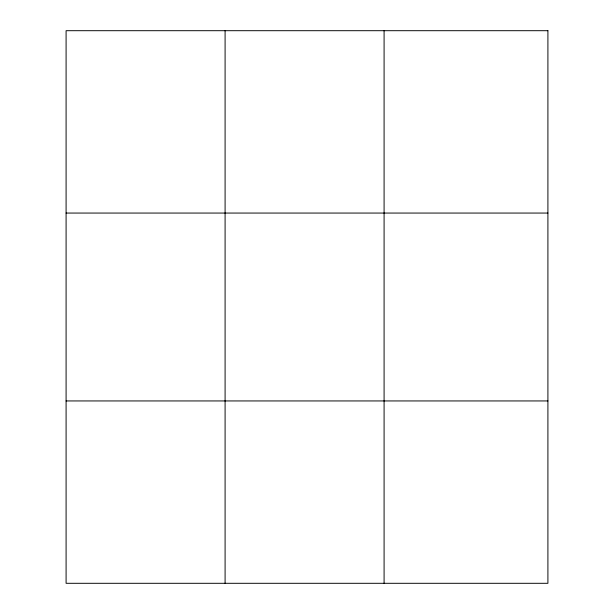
<?xml version="1.0" encoding="UTF-8"?>
<svg xmlns="http://www.w3.org/2000/svg" width="614" height="614" viewBox="0 0 614 614"><rect width="100%" height="100%" fill="white"/><g stroke="black" fill="none" stroke-linecap="round" stroke-linejoin="round"><path stroke-width="0.92" d="M384.088 30.7L384.088 583.3M66.089 213.058L547.911 213.058M66.089 400.942L547.911 400.942M225.092 30.7L225.092 583.3M547.911 30.7L547.911 583.3L66.089 583.3L66.089 30.7L547.911 30.7"/></g></svg>
